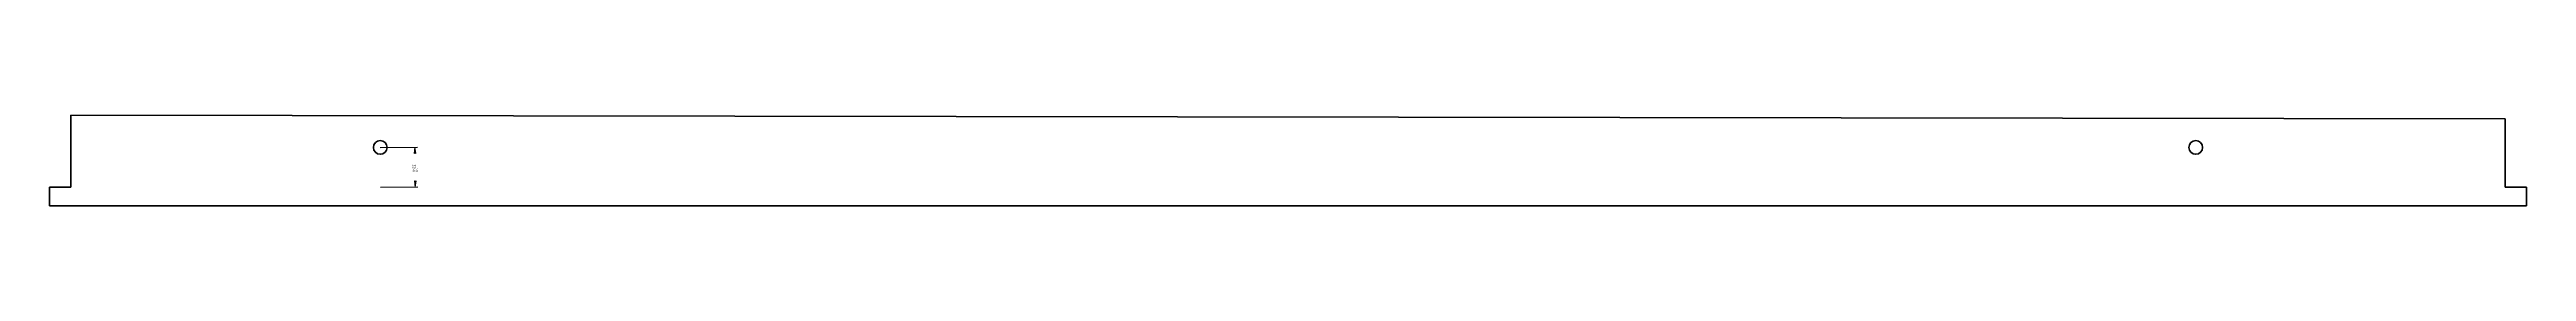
# Model space of a CAD drawing. Header units: millimetres. Extents: x -3 to 1982, y 129 to 202.
import ezdxf

# ---------------------------------------------------------------- set-up
doc = ezdxf.new("R2010")
doc.units = ezdxf.units.MM
for name, pattern in [('K5LT32768', [0]), ('K5LT32769', [0]), ('K5LT32771', [0]), ('K5LT32772', [0]), ('K5LT_THIN', [0])]:
    doc.linetypes.add(name, pattern=pattern)
doc.layers.add('Системный слой', color=7, linetype='Continuous')
doc.styles.add('KDIMTEXTSTYLE', font='GOST_AU.SHX', dxfattribs={"width": 0.96, "oblique": 15, "height": 5})
doc.dimstyles.new('KDIMSTYLE (1.00)', dxfattribs={"dimtxt": 5, "dimasz": 1, "dimexe": 2, "dimexo": 0, "dimgap": 1, "dimtad": 1, "dimtxsty": 'KDIMTEXTSTYLE', "dimsah": 1, "dimcen": 0, "dimdle": 1, "dimadec": 0, "dimazin": 0, "dimtfac": 0.667, "dimtmove": 0, "dimatfit": 3, "dimfxl": 1, "dimtvp": 1, "dimtolj": 1, "dimtzin": 0, "dimarcsym": 0})

# ---------------------------------------------------------------- blocks, each defined once
blk = doc.blocks.new('U1')
at = {"layer": 'Системный слой'}
blk.add_hatch(color=7, dxfattribs=at).paths.add_polyline_path([(289.9, 176.5), (289.3, 171.5), (289.9, 172), (290.6, 171.5)])
at = {"layer": 'Системный слой', "color": 7, "linetype": 'K5LT32771', "lineweight": 18}
for p, q in [((289.3, 171.5), (289.9, 176.5)), ((289.9, 172), (289.3, 171.5)), ((289.9, 176.5), (290.6, 171.5)), ((289.9, 176.5), (289.9, 175.5)), ((290.6, 171.5), (289.9, 172))]:
    blk.add_line(p, q, dxfattribs=at)
at = {"layer": 'Системный слой', "color": 7, "linetype": 'K5LT32772', "lineweight": 18}
blk.add_line((289.9, 176.5), (289.9, 174.5), dxfattribs=at)
blk = doc.blocks.new('U2')
at = {"layer": 'Системный слой'}
blk.add_hatch(color=7, dxfattribs=at).paths.add_polyline_path([(290.2, 144.5), (290.8, 149.5), (290.1, 149), (289.5, 149.5)])
at = {"layer": 'Системный слой', "color": 7, "linetype": 'K5LT32771', "lineweight": 18}
for p, q in [((290.2, 144.5), (289.5, 149.5)), ((289.5, 149.5), (290.1, 149)), ((290.1, 149), (290.8, 149.5)), ((290.2, 144.5), (290.1, 145.5)), ((290.8, 149.5), (290.2, 144.5))]:
    blk.add_line(p, q, dxfattribs=at)
at = {"layer": 'Системный слой', "color": 7, "linetype": 'K5LT32772', "lineweight": 18}
blk.add_line((290.2, 144.5), (290.1, 146.5), dxfattribs=at)
blk = doc.blocks.new('U4')
at = {"layer": 'Системный слой', "color": 7, "linetype": 'K5LT32772', "lineweight": 18}
blk.add_line((289.9, 176.5), (289.9, 175.5), dxfattribs=at)
at = {"layer": 'Системный слой', "color": 7, "linetype": 'K5LT_THIN', "lineweight": 18}
blk.add_line((289.9, 176.5), (289.9, 174.5), dxfattribs=at)
blk = doc.blocks.new('U5')
at = {"layer": 'Системный слой', "color": 7, "linetype": 'K5LT_THIN', "lineweight": 18}
blk.add_line((290.2, 144.5), (290.1, 146.5), dxfattribs=at)
at = {"layer": 'Системный слой', "color": 7, "linetype": 'K5LT32772', "lineweight": 18}
blk.add_line((290.2, 144.5), (290.1, 145.5), dxfattribs=at)
blk = doc.blocks.new('KDIMARROW_00')
at = {"layer": 'Системный слой', "color": 0, "linetype": 'K5LT_THIN', "lineweight": 18}
blk.add_line((0, 0), (-1, 0), dxfattribs=at)
blk = doc.blocks.new('U3')
at = {"layer": 'Системный слой'}
for name in ['U4', 'U5']:
    blk.add_blockref(name, (0, 0), dxfattribs=at)
at = {"layer": 'Системный слой', "color": 7}
blk.add_linear_dim(base=(290.151, 144.518), p1=(262.091, 176.308), p2=(262.331, 144.308), angle=270.431396, location=(290.038, 159.517), text='\\H2.5;\\W0.925;\\Q0;\\H2.5;\\W0.925;\\Q0;\\Q0;\\W0.853;32\\A1;{\\H2.5;\\W0.925;\\Q0;\\Q0;\\W0.887;\\H1.67;\\S0,31^ 0,31;\\Q0;\\H2.50;\\Q0;\\W0.817;\\H1.67; \\Q15;\\H1.63; \\Q0;\\W0.887;\\H2.50;}', dimstyle='KDIMSTYLE (1.00)', override={"dimexo": 0, "dimblk1": 'KDIMARROW_00', "dimblk2": 'KDIMARROW_00', "dimse1": 0, "dimse2": 0, "dimclrt": 7, "dimtolj": 1}, dxfattribs=at).render()
blk = doc.blocks.new('U0')
at = {"layer": 'Системный слой'}
for name in ['U3', 'U1', 'U2']:
    blk.add_blockref(name, (0, 0), dxfattribs=at)

msp = doc.modelspace()

# ---------------------------------------------------------------- linework, layer by layer
at = {"color": 5, "linetype": 'K5LT32768', "lineweight": 60, "true_color": 0x0000ff}
for p, q in [((1965.1, 199.3), (1965.1, 144.3)), ((1982.1, 144.3), (1982.1, 129.3))]:
    msp.add_line(p, q, dxfattribs=at)
at = {"color": 7, "linetype": 'K5LT32769', "lineweight": 60}
msp.add_line((-2.9, 129.3), (-2.9, 144.3), dxfattribs=at)
msp.add_circle((262.1, 176.3), 5.5, dxfattribs=at)
at = {"color": 5, "linetype": 'K5LT32768', "lineweight": 60, "true_color": 0x0000ff}
msp.add_circle((1717.1, 176.3), 5.5, dxfattribs=at)
at = {"layer": 'Системный слой', "color": 7, "linetype": 'K5LT32769', "lineweight": 60}
for p, q in [((14.1, 202.3), (14.1, 144.3)), ((14.1, 144.3), (-2.9, 144.3))]:
    msp.add_line(p, q, dxfattribs=at)
at = {"layer": 'Системный слой', "color": 5, "linetype": 'K5LT32768', "lineweight": 60, "true_color": 0x0000ff}
for p, q in [((14.1, 202.3), (1965.1, 199.3)), ((1965.1, 144.3), (1982.1, 144.3)), ((-2.9, 129.3), (1982.1, 129.3))]:
    msp.add_line(p, q, dxfattribs=at)

# ---------------------------------------------------------------- block references
at = {"layer": 'Системный слой'}
msp.add_blockref('U0', (0, 0), dxfattribs=at)

doc.saveas('drawing.dxf')
